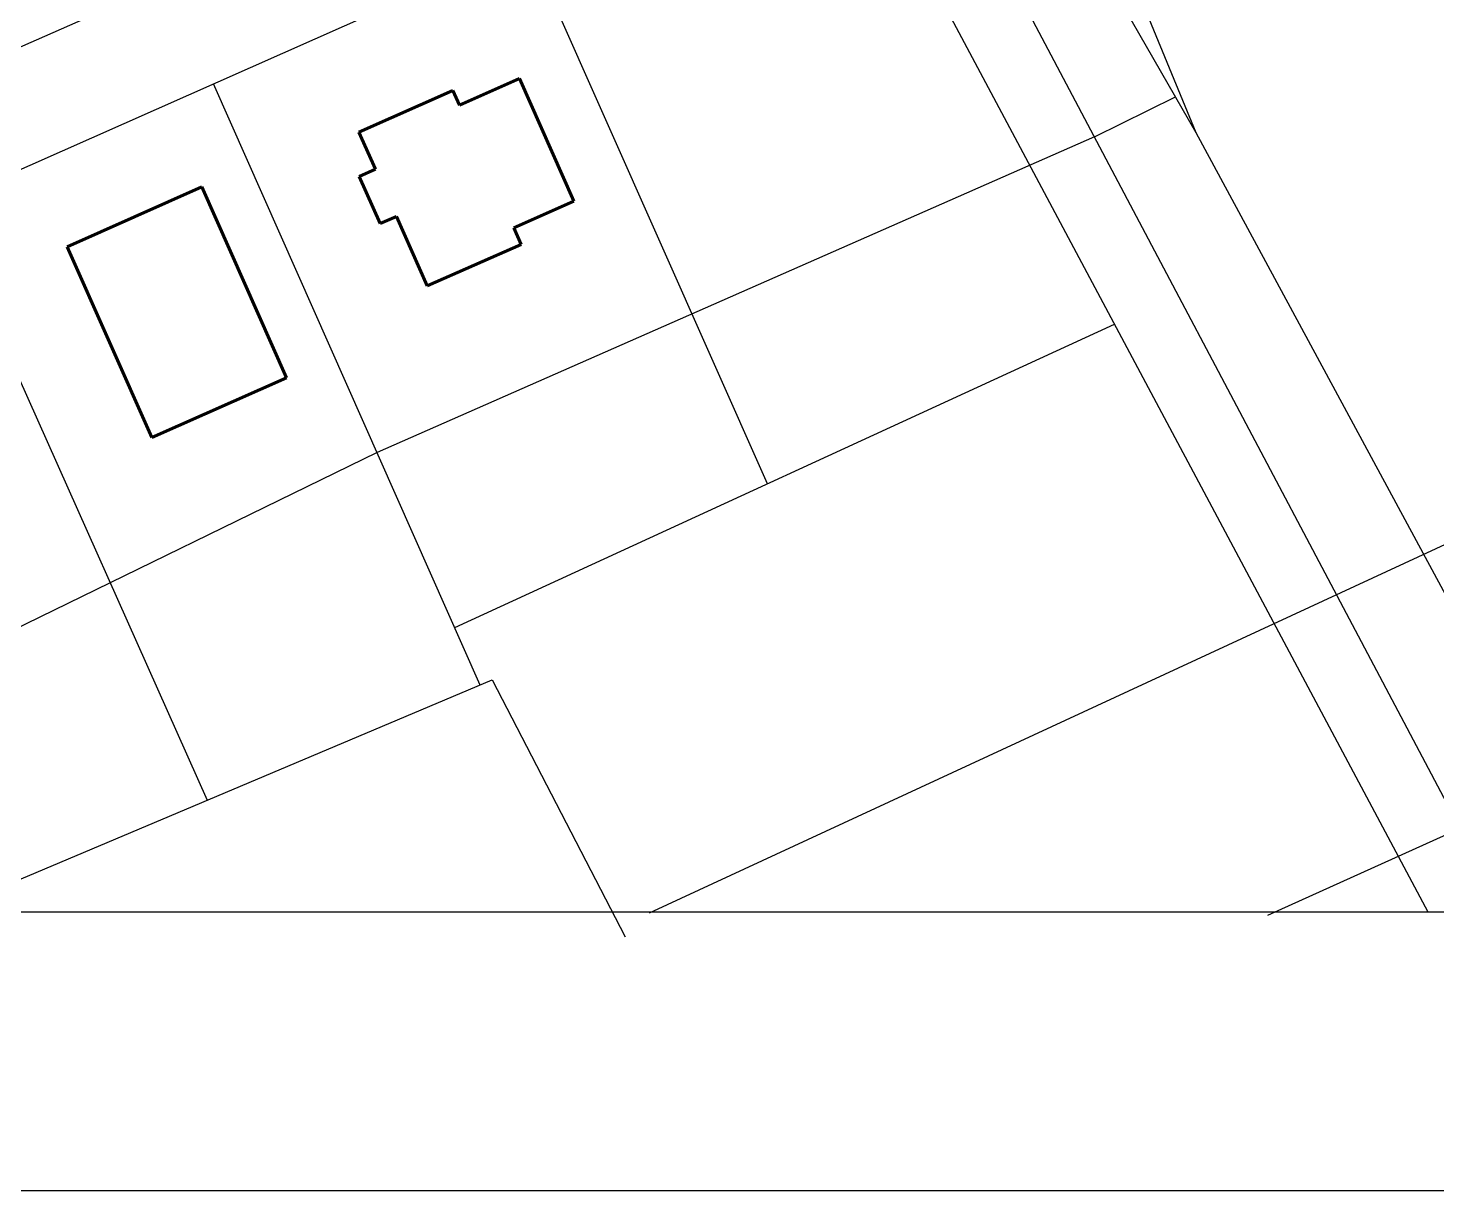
# Model space of a CAD drawing. Header units: millimetres. Extents: x 1754 to 2064, y 960 to 1845.
# Drawn here: x 1848.6 to 1943.4, y 959.7 to 1037.9 of the extents above; entities that cross this region are included whole.
import ezdxf

# ---------------------------------------------------------------- set-up
doc = ezdxf.new("R2010")
doc.units = ezdxf.units.MM
doc.layers.add('A_katastralni mapa', color=7, linetype='Continuous')
picture_1 = doc.add_image_def('image1.jpg', size_in_pixel=(880, 658))

msp = doc.modelspace()

# ---------------------------------------------------------------- linework, layer by layer
at = {"layer": 'A_katastralni mapa'}
for p, q in [((1890.027, 1088.044), (1947.975, 978.405)), ((1897.252, 1083.051), (1927.22, 1030.9)), ((1888.515, 1080.347), (1942.819, 978.438)), ((1894.272, 1057.026), (1807.425, 1018.688)), ((1916.72, 1056.372), (1927.22, 1030.9)), ((1898.601, 1050.799), (1810.923, 1011.904)), ((1898.385, 1007.262), (1882.283, 1043.56)), ((1890.442, 978.387), (2015.662, 1036.395)), ((1879.059, 993.715), (1861.113, 1034.169)), ((1920.384, 1030.608), (1925.833, 1033.313)), ((1920.384, 1030.608), (1872.119, 1009.359)), ((1927.22, 1030.9), (1956.085, 977.378)), ((1842.794, 1026.042), (1860.683, 985.961)), ((1932.052, 978.222), (2023.128, 1019.439)), ((1877.343, 997.583), (1921.736, 1018.003)), ((1872.119, 1009.359), (1806.663, 977.43)), ((1841.608, 977.912), (1879.864, 994.055)), ((1879.864, 994.055), (1888.803, 976.759))]:
    msp.add_line(p, q, dxfattribs=at)
at = {"layer": 'A_katastralni mapa', "color": 1, "lineweight": 60}
for p, q in [((1877.653, 1032.743), (1881.697, 1034.538)), ((1885.356, 1026.29), (1881.697, 1034.538)), ((1870.896, 1030.933), (1877.213, 1033.736)), ((1877.653, 1032.743), (1877.213, 1033.736)), ((1872.008, 1028.428), (1870.896, 1030.933)), ((1872.008, 1028.428), (1870.921, 1027.945)), ((1872.328, 1024.772), (1870.921, 1027.945)), ((1851.264, 1023.219), (1860.329, 1027.24)), ((1866.026, 1014.399), (1860.329, 1027.24)), ((1881.311, 1024.496), (1885.356, 1026.29)), ((1873.415, 1025.255), (1872.328, 1024.772)), ((1875.491, 1020.574), (1873.415, 1025.255)), ((1881.808, 1023.376), (1881.311, 1024.496)), ((1856.961, 1010.377), (1851.264, 1023.219)), ((1875.491, 1020.574), (1881.808, 1023.376)), ((1856.961, 1010.377), (1866.026, 1014.399))]:
    msp.add_line(p, q, dxfattribs=at)
at = {"layer": 'A_katastralni mapa'}
msp.add_lwpolyline([(2059.658, 978.437), (1757.489, 978.437), (1757.489, 1188.546), (2059.658, 1188.546)], close=True, dxfattribs=at)

# ---------------------------------------------------------------- pictures from other files: only their frames are drawn
image = msp.add_image(picture_1, insert=(1753.89, 959.669), size_in_units=(310.444, 232.128), dxfattribs=at)
image.dxf.flags = 7

doc.saveas('drawing.dxf')
